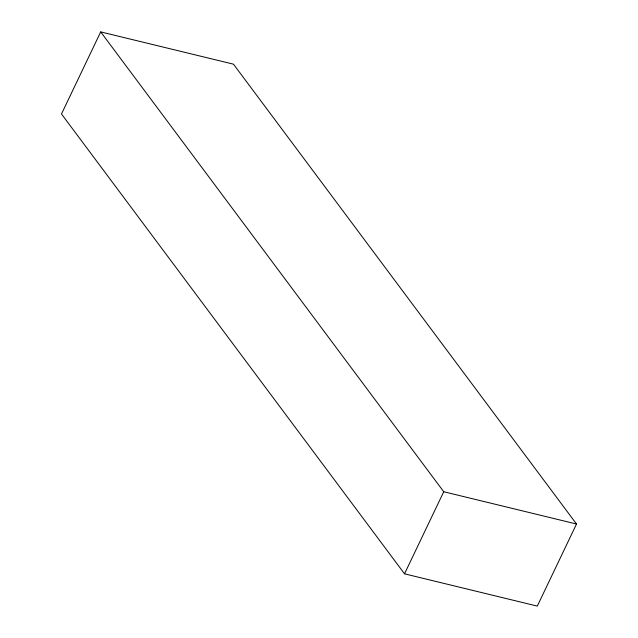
<?xml version="1.0" encoding="UTF-8"?>
<svg xmlns="http://www.w3.org/2000/svg" width="638" height="638" viewBox="0 0 638 638"><rect width="100%" height="100%" fill="white"/><g stroke="black" fill="none" stroke-linecap="round" stroke-linejoin="round"><path stroke-width="0.96" d="M100.7 31.9L61.487 113.979L404.524 573.825L537.3 606.1L576.513 524.021L233.476 64.175L100.7 31.9L443.737 491.738L576.513 524.021M404.524 573.825L443.737 491.738"/></g></svg>
